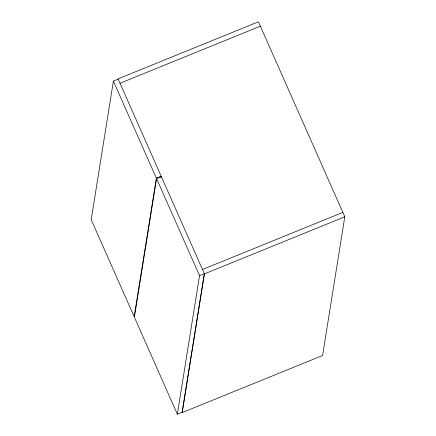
<?xml version="1.0" encoding="UTF-8"?>
<svg xmlns="http://www.w3.org/2000/svg" width="436" height="436" viewBox="0 0 436 436"><rect width="100%" height="100%" fill="white"/><g stroke="black" fill="none" stroke-linecap="round" stroke-linejoin="round"><path stroke-width="0.65" d="M113.393 81.118L91.2 219.684L134.168 316.7L156.361 178.133L113.393 81.118L118.156 79.183M161.342 176.684L156.579 178.618L134.386 317.185L177.354 414.2L182.112 412.265L204.31 273.699L199.546 275.634L177.354 414.2M160.911 177.539L161.124 176.199L156.361 178.133M204.43 273.873L182.21 412.576L322.586 355.509L344.8 216.801L258.434 21.8L118.058 78.867L204.43 273.873L344.8 216.801M120.004 83.254L260.374 26.187M202.484 269.486L342.854 212.414M156.579 178.618L199.546 275.634"/></g></svg>
